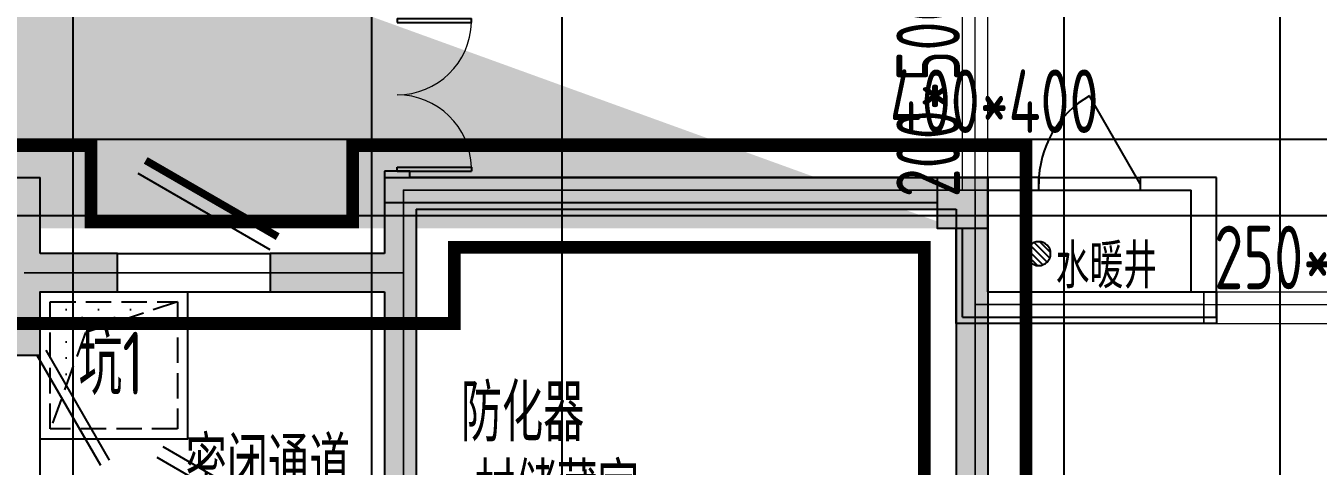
# Model space of a CAD drawing. Extents: x 369444 to 684549, y -549309 to 575337.
# Drawn here: x 410802 to 420974, y 345434 to 348900 of the extents above; entities that cross this region are included whole.
import ezdxf

# ---------------------------------------------------------------- set-up
doc = ezdxf.new("R2010")
doc.units = 0
doc.header["$LTSCALE"] = 1000
doc.header["$MEASUREMENT"] = 0
doc.linetypes.add('DASH', pattern=[0.35, 0.25, -0.1])
for name, color, linetype, lineweight, true_color in [('-1-0-1', 7, 'Continuous', 0, 0xc0c0c0), ('-1-1-2', 7, 'Continuous', 0, 0xc0c0c0), ('-2-0-1', 1, 'Continuous', 0, 0xff0000), ('-2-1-2', 9, 'Continuous', 0, 0x808080), ('1-6-1', 7, 'Continuous', 0, 0x55ff55), ('1-6-2', 7, 'Continuous', 0, 0x55ff55), ('11-6-1', 2, 'Continuous', 0, 0xffff00), ('11-6-2', 2, 'Continuous', 0, 0xffff00), ('11-6-5', 2, 'Continuous', 0, 0xffff00), ('12-6-1', 4, 'Continuous', 0, 0x00ffff), ('12-6-2', 4, 'Continuous', 0, 0x00ffff), ('12-6-5', 4, 'Continuous', 0, 0x00ffff)]:
    doc.layers.add(name, color=color, linetype=linetype, lineweight=lineweight, true_color=true_color)
for name, color, linetype in [('A-COLU-CONC', 9, 'Continuous'), ('A-WALL-HATCH', 8, 'Continuous'), ('AIRD-PLUM', 122, 'Continuous'), ('DOTE', 1, 'Continuous'), ('EQUIP_地漏', 7, 'Continuous'), ('PUB_HATCH', 8, 'Continuous'), ('WALL', 9, 'Continuous'), ('WINDOW', 4, 'Continuous'), ('填充', 8, 'Continuous'), ('房间名称', 72, 'Continuous'), ('文字', 2, 'Continuous'), ('防火分区线', 7, 'Continuous')]:
    doc.layers.add(name, color=color, linetype=linetype)
doc.styles.add('_TCH_DIM', font='SIMPLEX', dxfattribs={"bigfont": 'GBCBIG'})
doc.styles.add('HNSJY', font='hnsjy-07.shx', dxfattribs={"width": 0.8, "bigfont": 'hnsjy-hz.shx'})
doc.styles.add('yjkcad', font='yjkeng.shx', dxfattribs={"width": 0.7, "height": 250, "bigfont": 'yjkchn.shx'})
doc.styles.add('说明', font='TSSDENG', dxfattribs={"width": 0.7, "bigfont": 'HZTXT'})

# ---------------------------------------------------------------- blocks, each defined once
blk = doc.blocks.new('$TwtSys$00000141')
for p, q in [((-94, 8), (-10, 92)), ((-94, 8), (-10, 92)), ((-87, -35), (35, 87)), ((-87, -35), (35, 87)), ((-66, -66), (66, 66)), ((-66, -66), (66, 66)), ((-32, -87), (88, 33)), ((-32, -87), (88, 33)), ((11, -92), (92, -11)), ((11, -92), (92, -11))]:
    blk.add_line(p, q)
blk.add_circle((0, 0), 94)
blk.add_circle((0, 0), 94)
blk = doc.blocks.new('21#loudixiajnjgjnjdfg')
at = {"layer": 'WALL'}
h = blk.add_hatch(color=0, dxfattribs=at)
h.dxf.hatch_style = 1
h.paths.add_polyline_path([(-183057, -69119), (-183057, -68619), (-183557, -68619), (-183557, -69119)], flags=17)
h.paths.add_polyline_path([(-170857, -69119), (-170857, -68619), (-171407, -68619), (-171407, -69119)], flags=17)
h.paths.add_polyline_path([(-171407, -70819), (-171157, -70819), (-171157, -70419), (-171557, -70419), (-171557, -70819)], flags=17)
h.paths.add_polyline_path([(-183507, -70819), (-183357, -70819), (-183357, -70419), (-183757, -70419), (-183757, -70819)], flags=17)
h.paths.add_polyline_path([(-168657, -64219), (-170857, -64219), (-170857, -66419), (-170307, -66419), (-170307, -66619), (-171107, -66619), (-171107, -63969), (-168457, -63969), (-168457, -66619), (-169207, -66619), (-169207, -66419), (-168657, -66419)])
h.paths.add_polyline_path([(-179257, -73469), (-179807, -73469), (-179807, -73219), (-179257, -73219), (-178857, -73219), (-178857, -73469), (-179007, -73469), (-179007, -76369), (-180757, -76369), (-180757, -76119), (-179257, -76119)])
h.paths.add_polyline_path([(-165957, -64219), (-166607, -64219), (-166607, -63969), (-165707, -63969), (-165707, -65769), (-165957, -65769)])
h.paths.add_polyline_path([(-188307, -64019), (-188957, -64019), (-188957, -65569), (-189207, -65569), (-189207, -63769), (-188307, -63769)])
h.paths.add_polyline_path([(-173307, -80969), (-174157, -80969), (-174857, -80969), (-174857, -80719), (-174407, -80719), (-174407, -77519), (-174157, -77519), (-174157, -80719), (-173307, -80719)])
h.paths.add_polyline_path([(-180757, -80969), (-181607, -80969), (-181607, -80719), (-180757, -80719), (-180757, -77519), (-180507, -77519), (-180507, -80719), (-180057, -80719), (-180057, -80969)])
h.paths.add_polyline_path([(-175107, -73469), (-175657, -73469), (-175657, -76119), (-174157, -76119), (-174157, -76369), (-175907, -76369), (-175907, -73469), (-176057, -73469), (-176057, -73219), (-175657, -73219), (-175107, -73219)])
h.paths.add_polyline_path([(-159582, -72669), (-160057, -72669), (-160057, -74419), (-160307, -74419), (-160307, -72669), (-160407, -72669), (-160407, -72419), (-160057, -72419), (-159582, -72419)])
h.paths.add_polyline_path([(-163357, -80969), (-163657, -80969), (-164057, -80969), (-164057, -80719), (-163907, -80719), (-163907, -77119), (-163657, -77119), (-163657, -80719), (-163357, -80719)])
h.paths.add_polyline_path([(-166757, -80969), (-167782, -80969), (-168557, -80969), (-168557, -80719), (-167807, -80719), (-167807, -77019), (-167507, -77019), (-167507, -80719), (-166757, -80719)])
h.paths.add_polyline_path([(-191007, -75019), (-191007, -75819), (-193107, -75819), (-193107, -75569), (-191257, -75569), (-191257, -75019)])
h.paths.add_polyline_path([(-183307, -66419), (-184057, -66419), (-184057, -64019), (-186257, -64019), (-186257, -66219), (-185707, -66219), (-185707, -66419), (-186457, -66419), (-186457, -63769), (-183807, -63769), (-183807, -66169), (-183307, -66169)])
h.paths.add_polyline_path([(-171407, -73469), (-171857, -73469), (-171857, -73219), (-171157, -73219), (-171157, -76369), (-171407, -76369)])
h.paths.add_polyline_path([(-183057, -73469), (-183507, -73469), (-183507, -76369), (-183757, -76369), (-183757, -73219), (-183057, -73219)])
h.paths.add_polyline_path([(-187382, -80969), (-188157, -80969), (-188157, -80719), (-187407, -80719), (-187407, -77019), (-187107, -77019), (-187107, -80719), (-186357, -80719), (-186357, -80969)])
h.paths.add_polyline_path([(-191257, -80969), (-191557, -80969), (-191557, -80719), (-191257, -80719), (-191257, -77119), (-191007, -77119), (-191007, -80719), (-190857, -80719), (-190857, -80969)])
h.paths.add_polyline_path([(-194857, -72669), (-195332, -72669), (-195332, -72419), (-194857, -72419), (-194507, -72419), (-194507, -72669), (-194607, -72669), (-194607, -74419), (-194857, -74419)])
h.paths.add_polyline_path([(-157057, -81969), (-157607, -81969), (-157607, -81719), (-157357, -81719), (-157357, -77269), (-157057, -77269)])
h.paths.add_polyline_path([(-197307, -81969), (-197857, -81969), (-197857, -77269), (-197557, -77269), (-197557, -81719), (-197307, -81719)])
h.paths.add_polyline_path([(-165557, -72669), (-165957, -72669), (-165957, -69119), (-166357, -69119), (-166357, -68919), (-165707, -68919), (-165707, -72419), (-165557, -72419)])
h.paths.add_polyline_path([(-188957, -72669), (-189357, -72669), (-189357, -72419), (-189207, -72419), (-189207, -68919), (-188507, -68919), (-188507, -69119), (-188957, -69119)])
h.paths.add_polyline_path([(-160857, -80969), (-161557, -80969), (-161557, -80719), (-160857, -80719), (-160857, -77819), (-160607, -77819), (-160607, -80719), (-160607, -81719), (-160007, -81719), (-160007, -81969), (-160857, -81969)])
h.paths.add_polyline_path([(-187107, -71319), (-187107, -74819), (-187407, -74819), (-187407, -71319)])
h.paths.add_polyline_path([(-193357, -80969), (-194057, -80969), (-194057, -81969), (-194907, -81969), (-194907, -81719), (-194307, -81719), (-194307, -80719), (-194307, -77819), (-194057, -77819), (-194057, -80719), (-193357, -80719)])
h.paths.add_polyline_path([(-167507, -71319), (-167507, -74819), (-167807, -74819), (-167807, -71319)])
h.paths.add_polyline_path([(-171157, -80969), (-171507, -80969), (-171507, -80719), (-171407, -80719), (-171407, -77519), (-171157, -77519), (-171157, -80719), (-170957, -80719), (-170957, -80969)])
h.paths.add_polyline_path([(-183407, -80969), (-183757, -80969), (-183957, -80969), (-183957, -80719), (-183757, -80719), (-183757, -77519), (-183507, -77519), (-183507, -80719), (-183407, -80719)])
h.paths.add_polyline_path([(-157057, -75819), (-157757, -75819), (-157757, -75569), (-157357, -75569), (-157357, -72669), (-157732, -72669), (-157732, -72419), (-157057, -72419)])
h.paths.add_polyline_path([(-197157, -75819), (-197857, -75819), (-197857, -72419), (-197182, -72419), (-197182, -72669), (-197557, -72669), (-197557, -75569), (-197157, -75569)])
h.paths.add_polyline_path([(-163907, -72669), (-163957, -72669), (-163957, -72419), (-163657, -72419), (-163257, -72419), (-163257, -72669), (-163657, -72669), (-163657, -73519), (-163907, -73519)])
h.paths.add_polyline_path([(-190957, -72669), (-191007, -72669), (-191007, -73519), (-191257, -73519), (-191257, -72669), (-191657, -72669), (-191657, -72419), (-191257, -72419), (-190957, -72419)])
h.paths.add_polyline_path([(-161807, -75819), (-163907, -75819), (-163907, -75019), (-163657, -75019), (-163657, -75569), (-161807, -75569)])
edge = h.paths.add_edge_path()
edge.add_line((-183557, -66419), (-183557, -66519))
edge.add_line((-183557, -66519), (-183307, -66519))
edge.add_line((-183307, -66519), (-183307, -66419))
edge.add_line((-183507, -70819), (-183507, -71569))
edge.add_line((-183507, -71569), (-185557, -71569))
edge.add_line((-185557, -71569), (-185557, -71319))
edge.add_line((-185557, -71319), (-183757, -71319))
edge.add_line((-183757, -71319), (-183757, -70819))
edge.add_line((-171157, -70819), (-171157, -71319))
edge.add_line((-171157, -71319), (-169357, -71319))
edge.add_line((-169357, -71319), (-169357, -71569))
edge.add_line((-169357, -71569), (-171407, -71569))
edge.add_line((-171407, -71569), (-171407, -70819))
h.paths.add_polyline_path([(-171407, -71569), (-171157, -71569), (-171157, -70819), (-171407, -70819)], flags=16)
h.paths.add_polyline_path([(-171157, -71569), (-169357, -71569), (-169357, -71319), (-171157, -71319)], flags=16)
h.paths.add_polyline_path([(-183757, -71569), (-183507, -71569), (-183507, -70819), (-183757, -70819)], flags=16)
h.paths.add_polyline_path([(-185557, -71569), (-183757, -71569), (-183757, -71319), (-185557, -71319)], flags=16)
at = {"layer": 'WALL', "color": 0, "elevation": 14}
blk.add_lwpolyline([(-171407, -70819), (-171157, -70819), (-171157, -70419), (-171557, -70419), (-171557, -70819)], close=True, dxfattribs=at)
blk.add_lwpolyline([(-171157, -70819), (-171157, -71319), (-169357, -71319), (-169357, -71569), (-171407, -71569), (-171407, -70819)], dxfattribs=at)
blk = doc.blocks.new('$DorLib2D$00000002')
for p, q in [((-0.5, 0), (-0.5, 0.4875)), ((-0.475, 0.4875), (-0.5, 0.4875)), ((-0.475, 0), (-0.475, 0.4875)), ((0.475, 0), (0.475, 0.4875)), ((0.475, 0.4875), (0.5, 0.4875)), ((0.5, 0), (0.5, 0.4875)), ((-0.5, 0), (-0.475, 0)), ((0.5, 0), (0.475, 0))]:
    blk.add_line(p, q)
at = {"lineweight": 13}
for centre, start, end in [((-0.4875, 0), 0, 88.53072), ((0.4875, 0), 91.46928, 180)]:
    blk.add_arc(centre, 0.4875, start, end, dxfattribs=at)
blk = doc.blocks.new('$DORLIB2D$00000228')
at = {"color": 0, "lineweight": -2}
blk.add_line((0.5, 0), (0, 0.866), dxfattribs=at)
blk.add_arc((0.5, 0), 1, 120, 180, dxfattribs=at)
blk = doc.blocks.new('$DorLib2D$00000179')
at = {"color": 0}
for p, q in [((-0.54, 0.1693), (0.326, 0.6693)), ((-0.5, 0.1), (0.366, 0.6))]:
    blk.add_line(p, q, dxfattribs=at)
blk = doc.blocks.new('$DorLib2D$00000191')
at = {"layer": 'WINDOW', "color": 0}
blk.add_line((-0.5, 0.15), (0.366, 0.65), dxfattribs=at)
at = {"layer": 'WINDOW', "color": 0, "const_width": 0.05}
blk.add_lwpolyline([(-0.55, 0.2366), (0.316, 0.7366)], dxfattribs=at)
blk = doc.blocks.new('JSK1000')
at = {"layer": 'AIRD-PLUM'}
h = blk.add_hatch(dxfattribs=at)
h.set_pattern_fill('DOTS', color=8, scale=80, style=0)
h.set_pattern_definition([(0, (-20, -20), (63.5, 127), [0, -127])])
h.paths.add_polyline_path([(80, 1080), (80, 80), (321, 803), (1080, 1080)])
at = {"layer": 'AIRD-PLUM', "ltscale": 0.25}
blk.add_lwpolyline([(0, 0), (1160, 0), (1160, 1160), (0, 1160)], close=True, dxfattribs=at)
at = {"layer": 'AIRD-PLUM', "color": 8, "linetype": 'DASH', "ltscale": 0.8}
blk.add_lwpolyline([(80, 80), (1080, 80), (1080, 1080), (80, 1080)], close=True, dxfattribs=at)
blk.add_lwpolyline([(80, 80), (321, 803), (1080, 1080)], dxfattribs=at)
blk = doc.blocks.new('A$C69B9310D')
at = {"layer": 'AIRD-PLUM', "xscale": -1, "rotation": 90}
blk.add_blockref('JSK1000', (1160, 1160), dxfattribs=at)
at = {"layer": '文字', "style": '说明', "width": 0.7}
blk.add_text('坑1', height=495, dxfattribs=at).set_placement((302, 350))

msp = doc.modelspace()

# ---------------------------------------------------------------- hatches: boundary and pattern name
at = {"layer": 'A-WALL-HATCH'}
msp.add_hatch(color=256, dxfattribs=at).paths.add_polyline_path([(418374.7, 347706.5), (417974.7, 347706.5), (417974.7, 347306.5), (418374.7, 347306.5)])
at = {"layer": 'PUB_HATCH'}
for points in [[(409199.6, 347507), (409324.6, 347457), (410664.6, 347457), (410914.6, 347707), (409199.6, 347707)], [(410814.6, 346987), (410914.6, 347107), (410914.6, 347707), (410664.6, 347457), (410664.6, 346957)], [(413624.6, 347707), (413874.6, 347457), (418124.6, 347457), (418374.6, 347707)], [(413874.6, 347457), (413624.6, 347707), (413624.6, 347107), (413674.6, 346957), (413874.6, 346957)], [(418124.6, 344907.1), (418374.6, 344907.1), (418374.6, 347707), (418124.6, 347457)], [(410914.6, 346807), (411524.6, 346807), (411524.6, 347107), (410914.6, 347107), (410814.6, 346987)], [(413624.6, 347107), (412724.6, 347107), (412724.6, 346807), (413624.6, 346807), (413674.6, 346957)], [(410664.6, 346957), (410664.6, 346307), (410914.6, 346307), (410914.6, 346807), (410814.6, 346987)], [(413674.6, 346957), (413624.6, 346807), (413624.6, 344907), (413874.6, 344657), (413874.6, 346957)]]:
    msp.add_hatch(color=256, dxfattribs=at).paths.add_polyline_path(points)

# ---------------------------------------------------------------- linework, layer by layer
at = {"layer": '-1-0-1', "color": 0}
for p in [(413774.4, 347606.9, -3600), (418274.4, 347606.9, -3600), (413774.4, 346956.9, -3600), (418274.4, 346706.9, -3600), (420074.4, 346706.9, -3600)]:
    msp.add_point(p, dxfattribs=at)
at = {"layer": '-1-1-2', "color": 0}
for p, q in [((413774.4, 347606.9, -3600), (413774.4, 347606.9)), ((418274.4, 347606.9, -3600), (418274.4, 347606.9)), ((413774.4, 346956.9, -3600), (413774.4, 346956.9)), ((418274.4, 346706.9, -3600), (418274.4, 346706.9)), ((420074.4, 346706.9, -3600), (420074.4, 346706.9))]:
    msp.add_line(p, q, dxfattribs=at)
at = {"layer": '-2-0-1', "color": 0}
for p, q in [((418274.4, 347606.9, -3600), (418274.4, 349106.9, -3600)), ((413774.4, 346956.9, -3600), (413774.4, 347606.9, -3600)), ((413774.4, 347606.9, -3600), (418274.4, 347606.9, -3600)), ((418274.4, 346706.9, -3600), (418274.4, 347606.9, -3600)), ((410789.4, 346956.9, -3600), (413774.4, 346956.9, -3600)), ((413774.4, 344806.9, -3600), (413774.4, 346956.9, -3600)), ((418274.4, 344806.9, -3600), (418274.4, 346706.9, -3600)), ((418274.4, 346706.9, -3600), (420074.4, 346706.9, -3600)), ((420074.4, 346706.9, -3600), (421874.4, 346706.9, -3600))]:
    msp.add_line(p, q, dxfattribs=at)
at = {"layer": '-2-1-2', "color": 0}
for p, q in [((418274.4, 347606.9), (418274.4, 349106.9)), ((413774.4, 346956.9), (413774.4, 347606.9)), ((413774.4, 347606.9), (418274.4, 347606.9)), ((418274.4, 346706.9), (418274.4, 347606.9)), ((410789.4, 346956.9), (413774.4, 346956.9)), ((413774.4, 344806.9), (413774.4, 346956.9)), ((418274.4, 344806.9), (418274.4, 346706.9)), ((418274.4, 346706.9), (420074.4, 346706.9)), ((420074.4, 346706.9), (421874.4, 346706.9))]:
    msp.add_line(p, q, dxfattribs=at)
at = {"layer": '1-6-1', "color": 0}
for p, q in [((410914.4, 347706.9, -8700), (409199.3, 347706.9, -8700)), ((409199.3, 347706.9, -5100), (410914.4, 347706.9, -5100)), ((410914.4, 347706.9, -5100), (410914.4, 347106.9, -5100)), ((410914.4, 347706.9, -8700), (410914.4, 347706.9, -5100)), ((410914.4, 347106.9, -8700), (410914.4, 347706.9, -8700)), ((410914.4, 347706.9, -5100), (410914.4, 347706.9, -8700)), ((413624.4, 347706.9, -8700), (413624.4, 347106.9, -8700)), ((413624.4, 347706.9, -5100), (413624.4, 347706.9, -8700)), ((413624.4, 347106.9, -5100), (413624.4, 347706.9, -5100)), ((413624.4, 347706.9, -8700), (413624.4, 347706.9, -5100)), ((418374.4, 347706.9, -8700), (413624.4, 347706.9, -8700)), ((413624.4, 347706.9, -5100), (418374.4, 347706.9, -5100)), ((418374.4, 347706.9, -5100), (418374.4, 347706.9, -8700)), ((418374.4, 347706.9, -5100), (418374.4, 346806.9, -5100)), ((418374.4, 347706.9, -8700), (418374.4, 347706.9, -5100)), ((418374.4, 346806.9, -8700), (418374.4, 347706.9, -8700)), ((413874.4, 347456.9, -5100), (413874.4, 346956.9, -5100)), ((413874.4, 347456.9, -8700), (413874.4, 347456.9, -5100)), ((413874.4, 346956.9, -8700), (413874.4, 347456.9, -8700)), ((413874.4, 347456.9, -5100), (413874.4, 347456.9, -8700)), ((418124.4, 347456.9, -5100), (413874.4, 347456.9, -5100)), ((413874.4, 347456.9, -8700), (418124.4, 347456.9, -8700)), ((418124.4, 347456.9, -8700), (418124.4, 347456.9, -5100)), ((418124.4, 347456.9, -8700), (418124.4, 346706.9, -8700)), ((418124.4, 347456.9, -5100), (418124.4, 347456.9, -8700)), ((418124.4, 346706.9, -5100), (418124.4, 347456.9, -5100)), ((410914.4, 347106.9, -8700), (410914.4, 347106.9, -5100)), ((413624.4, 347106.9, -8700), (410914.4, 347106.9, -8700)), ((410914.4, 347106.9, -5100), (413624.4, 347106.9, -5100)), ((410914.4, 347106.9, -5100), (410914.4, 347106.9, -8700)), ((413624.4, 347106.9, -5100), (413624.4, 347106.9, -8700)), ((413624.4, 347106.9, -8700), (413624.4, 347106.9, -5100)), ((413874.4, 346956.9, -5100), (413874.4, 344906.9, -5100)), ((413874.4, 346956.9, -8700), (413874.4, 346956.9, -5100)), ((413874.4, 344906.9, -8700), (413874.4, 346956.9, -8700)), ((413874.4, 346956.9, -5100), (413874.4, 346956.9, -8700)), ((410914.4, 346806.9, -5100), (410914.4, 345982, -5100)), ((410914.4, 346806.9, -8700), (410914.4, 346806.9, -5100)), ((410914.4, 345982, -8700), (410914.4, 346806.9, -8700)), ((410914.4, 346806.9, -5100), (410914.4, 346806.9, -8700)), ((413624.4, 346806.9, -5100), (410914.4, 346806.9, -5100)), ((410914.4, 346806.9, -8700), (413624.4, 346806.9, -8700)), ((413624.4, 346806.9, -8700), (413624.4, 346806.9, -5100)), ((413624.4, 346806.9, -8700), (413624.4, 344906.9, -8700)), ((413624.4, 346806.9, -5100), (413624.4, 346806.9, -8700)), ((413624.4, 344906.9, -5100), (413624.4, 346806.9, -5100)), ((418374.4, 346806.9, -5100), (418374.4, 346806.9, -8700)), ((418374.4, 346806.9, -8700), (418374.4, 346806.9, -5100)), ((420074.4, 346806.9, -8700), (418374.4, 346806.9, -8700)), ((418374.4, 346806.9, -5100), (420074.4, 346806.9, -5100)), ((420074.4, 346806.9, -5100), (420074.4, 346806.9, -8700)), ((420074.4, 346806.9, -8700), (420074.4, 346806.9, -5100)), ((420074.4, 346556.9, -8700), (420074.4, 346806.9, -8700)), ((420074.4, 346806.9, -5100), (420074.4, 346556.9, -5100)), ((418124.4, 346706.9, -8700), (418124.4, 344906.9, -8700)), ((418124.4, 346706.9, -5100), (418124.4, 346706.9, -8700)), ((418124.4, 344906.9, -5100), (418124.4, 346706.9, -5100)), ((418124.4, 346706.9, -8700), (418124.4, 346706.9, -5100)), ((418374.4, 346556.9, -5100), (418374.4, 344806.9, -5100)), ((418374.4, 346556.9, -8700), (418374.4, 346556.9, -5100)), ((418374.4, 344806.9, -8700), (418374.4, 346556.9, -8700)), ((418374.4, 346556.9, -5100), (418374.4, 346556.9, -8700)), ((420074.4, 346556.9, -5100), (418374.4, 346556.9, -5100)), ((418374.4, 346556.9, -8700), (420074.4, 346556.9, -8700)), ((420074.4, 346556.9, -8700), (420074.4, 346556.9, -5100)), ((420074.4, 346556.9, -5100), (420074.4, 346556.9, -8700)), ((410914.4, 345982, -5100), (410914.4, 345982, -8700)), ((410914.4, 345982, -5100), (410914.4, 344906.9, -5100)), ((410914.4, 345982, -8700), (410914.4, 345982, -5100)), ((410914.4, 344906.9, -8700), (410914.4, 345982, -8700))]:
    msp.add_line(p, q, dxfattribs=at)
at = {"layer": '1-6-2', "color": 0}
for p, q in [((413774.4, 347606.9, -5100), (413774.4, 346956.9, -5100)), ((413774.4, 347606.9, -8700), (413774.4, 347606.9, -5100)), ((413774.4, 346956.9, -8700), (413774.4, 347606.9, -8700)), ((413774.4, 347606.9, -5100), (413774.4, 347606.9, -8700)), ((418274.4, 347606.9, -5100), (413774.4, 347606.9, -5100)), ((413774.4, 347606.9, -8700), (418274.4, 347606.9, -8700)), ((418274.4, 347606.9, -8700), (418274.4, 347606.9, -5100)), ((418274.4, 347606.9, -5100), (418274.4, 346706.9, -5100)), ((418274.4, 347606.9, -8700), (418274.4, 347606.9, -5100)), ((418274.4, 346706.9, -8700), (418274.4, 347606.9, -8700)), ((413774.4, 346956.9, -5100), (410789.4, 346956.9, -5100)), ((410789.4, 346956.9, -8700), (413774.4, 346956.9, -8700)), ((413774.4, 346956.9, -8700), (413774.4, 346956.9, -5100)), ((413774.4, 346956.9, -5100), (413774.4, 344806.9, -5100)), ((413774.4, 346956.9, -8700), (413774.4, 346956.9, -5100)), ((413774.4, 344806.9, -8700), (413774.4, 346956.9, -8700)), ((413774.4, 346956.9, -5100), (413774.4, 346956.9, -8700)), ((418274.4, 346706.9, -5100), (418274.4, 344806.9, -5100)), ((418274.4, 346706.9, -8700), (418274.4, 346706.9, -5100)), ((418274.4, 344806.9, -8700), (418274.4, 346706.9, -8700)), ((418274.4, 346706.9, -5100), (418274.4, 346706.9, -8700)), ((418274.4, 346706.9, -5100), (418274.4, 346706.9, -8700)), ((420074.4, 346706.9, -5100), (418274.4, 346706.9, -5100)), ((418274.4, 346706.9, -8700), (420074.4, 346706.9, -8700)), ((420074.4, 346706.9, -8700), (420074.4, 346706.9, -5100))]:
    msp.add_line(p, q, dxfattribs=at)
at = {"layer": '11-6-1', "color": 0}
for p, q in [((417974.4, 347706.9, -5100), (417974.4, 347306.9, -5100)), ((418374.4, 347706.9, -5100), (417974.4, 347706.9, -5100)), ((417974.4, 347706.9, -8700), (417974.4, 347306.9, -8700)), ((418374.4, 347706.9, -8700), (417974.4, 347706.9, -8700)), ((417974.4, 347706.9, -8700), (417974.4, 347706.9, -5100)), ((418374.4, 347306.9, -5100), (418374.4, 347706.9, -5100)), ((418374.4, 347306.9, -8700), (418374.4, 347706.9, -8700)), ((418374.4, 347706.9, -8700), (418374.4, 347706.9, -5100)), ((417974.4, 347306.9, -5100), (418374.4, 347306.9, -5100)), ((417974.4, 347306.9, -8700), (418374.4, 347306.9, -8700)), ((417974.4, 347306.9, -8700), (417974.4, 347306.9, -5100)), ((418374.4, 347306.9, -8700), (418374.4, 347306.9, -5100))]:
    msp.add_line(p, q, dxfattribs=at)
at = {"layer": '11-6-2', "color": 0}
msp.add_line((418274.4, 347606.9, -8700), (418274.4, 347606.9, -5100), dxfattribs=at)
at = {"layer": '12-6-1', "color": 0}
for p, q in [((418174.4, 347606.9, -5100), (418174.4, 349106.9, -5100)), ((418174.4, 347606.9, -5600), (418174.4, 349106.9, -5600)), ((418374.4, 347606.9, -5100), (418374.4, 349106.9, -5100)), ((418374.4, 347606.9, -5600), (418374.4, 349106.9, -5600)), ((418174.4, 347606.9, -5100), (418374.4, 347606.9, -5100)), ((418174.4, 347606.9, -5600), (418174.4, 347606.9, -5100)), ((418374.4, 347606.9, -5600), (418174.4, 347606.9, -5600)), ((418374.4, 347606.9, -5100), (418374.4, 347606.9, -5600)), ((420074.4, 346806.9, -5100), (420074.4, 346556.9, -5100)), ((420074.4, 346806.9, -5500), (420074.4, 346806.9, -5100)), ((420074.4, 346556.9, -5500), (420074.4, 346806.9, -5500)), ((420074.4, 346806.9, -5100), (421874.4, 346806.9, -5100)), ((420074.4, 346806.9, -5500), (421874.4, 346806.9, -5500)), ((420074.4, 346556.9, -5100), (420074.4, 346556.9, -5500)), ((420074.4, 346556.9, -5100), (421874.4, 346556.9, -5100)), ((420074.4, 346556.9, -5500), (421874.4, 346556.9, -5500))]:
    msp.add_line(p, q, dxfattribs=at)
at = {"layer": '12-6-2', "color": 0}
for p, q in [((418274.4, 347606.9, -5100), (418274.4, 349106.9, -5100)), ((420074.4, 346706.9, -5100), (421874.4, 346706.9, -5100))]:
    msp.add_line(p, q, dxfattribs=at)
at = {"layer": 'A-COLU-CONC'}
for p, q in [((418374.7, 347706.5), (417974.7, 347706.5)), ((417974.7, 347706.5), (417974.7, 347306.5)), ((418374.7, 347306.5), (418374.7, 347706.5)), ((417974.7, 347306.5), (418374.7, 347306.5))]:
    msp.add_line(p, q, dxfattribs=at)
at = {"layer": 'DOTE', "color": 8}
for p, q in [((411174.5, 261807), (411174.5, 476704.8)), ((413524.5, 59364.2), (413524.5, 476704.8)), ((415024.5, 261807), (415024.5, 476704.8)), ((418974.5, 261807), (418974.5, 476704.8)), ((420674.5, 59364.2), (420674.5, 476704.8))]:
    msp.add_line(p, q, dxfattribs=at)
at = {"layer": 'DOTE', "color": 8, "lineweight": -2}
for p, q in [((377844.4, 348007), (624570.9, 348007)), ((377844.4, 347407), (624570.9, 347407))]:
    msp.add_line(p, q, dxfattribs=at)
at = {"layer": 'WALL'}
for p, q in [((409199.6, 347707), (410914.6, 347707)), ((410914.6, 347107), (410914.6, 347707)), ((413824.4, 347757), (413624.4, 347757)), ((413624.4, 347757), (413624.4, 347507)), ((413624.6, 347707), (418374.6, 347707)), ((413624.6, 347707), (413624.6, 347107)), ((413824.4, 347707), (413824.4, 347757)), ((418274.5, 347707), (413824.4, 347707)), ((418774.5, 347707), (418274.5, 347707)), ((418374.6, 347707), (418374.6, 344907.1)), ((418774.5, 347607), (418774.5, 347707)), ((420174.5, 347707), (419574.5, 347707)), ((419574.5, 347707), (419574.5, 347607)), ((420174.5, 346607), (420174.5, 347707)), ((418374.7, 347607), (418774.5, 347607)), ((419574.5, 347607), (419974.5, 347607)), ((419974.5, 346807), (419974.5, 347607)), ((417974.7, 347507), (413624.4, 347507)), ((413874.6, 347457), (418124.6, 347457)), ((413874.6, 347457), (413874.6, 346957)), ((418124.6, 347457), (418124.6, 344907.1)), ((418174.5, 346607), (418174.5, 347306.5)), ((418374.5, 346807), (418374.5, 347306.5)), ((411524.6, 347107), (410914.6, 347107)), ((411524.6, 346807), (411524.6, 347107)), ((413624.6, 347107), (412724.6, 347107)), ((412724.6, 347107), (412724.6, 346807)), ((413874.6, 346957), (413874.6, 344657)), ((410914.6, 346807), (411524.6, 346807)), ((410914.6, 346307), (410914.6, 346807)), ((412724.6, 346807), (413624.6, 346807)), ((413624.6, 346807), (413624.6, 344907)), ((418374.5, 346807), (419974.5, 346807)), ((418174.5, 346607), (420174.5, 346607)), ((410664.6, 346307), (410914.6, 346307))]:
    msp.add_line(p, q, dxfattribs=at)
at = {"layer": 'WINDOW'}
for p, q in [((418774.5, 347707, 22.4), (419574.5, 347707, 22.4)), ((418774.5, 347607, 22.4), (419574.5, 347607, 22.4))]:
    msp.add_line(p, q, dxfattribs=at)
at = {"layer": 'WINDOW', "color": 0}
for p, q in [((411524.6, 347107, 0), (412724.6, 347107, 0)), ((411524.6, 346807, 0), (412724.6, 346807, 0)), ((410914.6, 345307, 0), (410914.6, 346307, 0))]:
    msp.add_line(p, q, dxfattribs=at)
at = {"layer": '防火分区线', "color": 5, "linetype": 'DASH', "ltscale": 8, "const_width": 100}
for points in [[(405224.5, 392657), (405224.5, 351406.8), (405674.5, 351406.8), (405674.4, 348706.8), (408924.5, 348706.8), (408924.5, 347156.7), (410514.5, 347156.7), (410514.5, 346557), (414174.4, 346557), (414174.4, 347157), (417874.5, 347156.8), (417874.5, 344007.1), (422274.5, 344007.1), (422274.5, 348706.8), (435524.5, 348706.8), (435524.5, 342106.8), (465324.5, 342106.8), (465324.5, 389856.6)], [(406024.5, 391857), (406024.5, 352206.8), (406474.5, 352206.8), (406474.4, 349506.8), (409724.5, 349506.8), (409724.5, 347956.7), (411314.5, 347956.7), (411314.5, 347357), (413374.4, 347357), (413374.4, 347957), (418674.5, 347956.7), (418674.5, 344807.1), (421474.5, 344807.1), (421474.5, 349506.8), (436324.5, 349506.8), (436324.5, 342906.8), (464524.5, 342906.8), (464524.5, 390656.6)]]:
    msp.add_lwpolyline(points, dxfattribs=at)

# ---------------------------------------------------------------- block references
at = {"layer": 'EQUIP_地漏', "xscale": -1}
msp.add_blockref('$TwtSys$00000141', (418774.5, 347107, 22.4), dxfattribs=at)
at = {"layer": 'WALL', "color": 8}
msp.add_blockref('21#loudixiajnjgjnjdfg', (589531.8, 418125.8, -14), dxfattribs=at)
at = {"layer": 'WINDOW', "xscale": 1200, "yscale": 1200, "zscale": -1200, "rotation": 270}
msp.add_blockref('$DorLib2D$00000002', (413724.4, 348357), dxfattribs=at)
at = {"layer": 'WINDOW', "xscale": 800, "yscale": 800, "zscale": 800}
msp.add_blockref('$DORLIB2D$00000228', (419174.5, 347657), dxfattribs=at)
at = {"layer": 'WINDOW', "color": 0, "xscale": -1200, "yscale": 1200}
for name, p, zscale in [('$DorLib2D$00000191', (412124.6, 346957), -1200), ('$DorLib2D$00000179', (412274.8, 344782), 1200)]:
    msp.add_blockref(name, p, dxfattribs=dict(at, zscale=zscale))
at = {"layer": 'WINDOW', "color": 0, "xscale": 1000, "yscale": 1000, "zscale": -1000, "rotation": 270}
msp.add_blockref('$DorLib2D$00000179', (410789.6, 345807), dxfattribs=at)
at = {"layer": '填充'}
msp.add_blockref('A$C69B9310D', (410914.6, 345647, 0), dxfattribs=at)

# ---------------------------------------------------------------- texts
at = {"color": 2, "style": '_TCH_DIM'}
for s, p in [('防化器', (414226, 345628.8, 0)), ('材储藏室', (414332.1, 345007))]:
    msp.add_text(s, height=450, dxfattribs=at).set_placement(p)
msp.add_text('密闭通道', height=450, rotation=360, dxfattribs=at).set_placement((412060, 345211.6))
at = {"layer": '11-6-5', "color": 0, "insert": (418424.4, 348056.9, -3600), "char_height": 500, "attachment_point": 8, "style": 'yjkcad'}
msp.add_mtext('400*400', dxfattribs=at)
at = {"layer": '12-6-5', "color": 0, "insert": (418154.4, 348356.9), "char_height": 500, "attachment_point": 8, "rotation": 90, "style": 'yjkcad'}
msp.add_mtext('200*500', dxfattribs=at)
at = {"layer": '12-6-5', "color": 0, "insert": (420974.4, 346826.9), "char_height": 500, "attachment_point": 8, "style": 'yjkcad'}
msp.add_mtext('250*400', dxfattribs=at)
at = {"layer": '房间名称', "style": 'HNSJY', "width": 0.8}
msp.add_text('水暖井', height=350, rotation=0, dxfattribs=at).set_placement((418908.6, 346834.9, 22.4))

doc.saveas('drawing.dxf')
